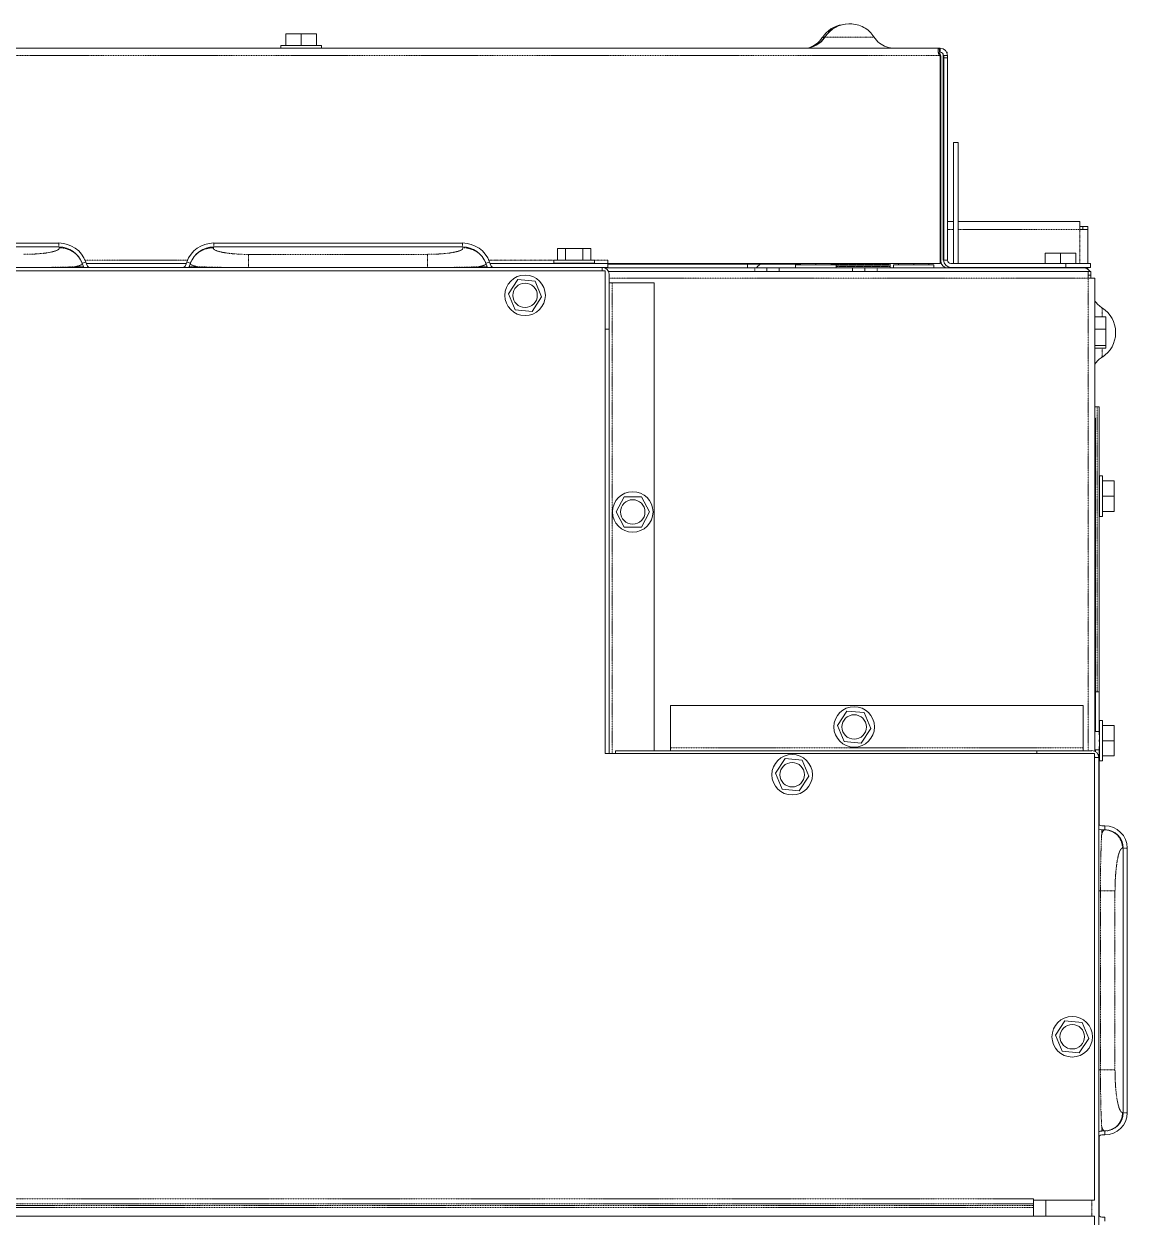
# Model space of a CAD drawing. Header units: millimetres. Extents: x 60499 to 556746, y 248297 to 497145.
# Drawn here: x 84286 to 93753, y 388758 to 399004 of the extents above; entities that cross this region are included whole.
import ezdxf

# ---------------------------------------------------------------- set-up
doc = ezdxf.new("R2010")
doc.units = ezdxf.units.MM
doc.linetypes.add('PHANTOM', pattern=[20, 10, -2, 2, -2, 2, -2])

msp = doc.modelspace()

# ---------------------------------------------------------------- linework, layer by layer
at = {"color": 7, "lineweight": 13, "ltscale": 2.94362e-05}
for p, q in [((91366, 399004), (91365, 399004)), ((91367, 399004), (91366, 399004))]:
    msp.add_line(p, q, dxfattribs=at)
at = {"color": 7, "lineweight": 13, "ltscale": 0.000266248}
for p, q in [((91376, 399004), (91367, 399004)), ((93653, 396349), (93653, 396358))]:
    msp.add_line(p, q, dxfattribs=at)
at = {"color": 7, "lineweight": 13, "ltscale": 4.51162e-05}
msp.add_line((91375, 399004), (91374, 399004), dxfattribs=at)
at = {"color": 7, "lineweight": 13, "ltscale": 4.51763e-05}
msp.add_line((91376, 399004), (91375, 399004), dxfattribs=at)
at = {"color": 7, "lineweight": 13, "ltscale": 0.0039}
for p, q in [((86534, 398919), (86665, 398919)), ((86665, 398919), (86796, 398919)), ((93051, 397036), (93182, 397036)), ((93182, 397036), (93313, 397036)), ((93643, 395080), (93643, 394949)), ((93643, 394949), (93643, 394818)), ((93643, 392980), (93643, 392849)), ((93643, 392849), (93643, 392718))]:
    msp.add_line(p, q, dxfattribs=at)
at = {"color": 7, "lineweight": 13, "ltscale": 0.003}
for p, q in [((86534, 398818), (86534, 398919)), ((86665, 398818), (86665, 398919)), ((86796, 398818), (86796, 398919)), ((88866, 396974), (88866, 397075)), ((88935, 396974), (88935, 397075)), ((89083, 396974), (89083, 397075)), ((89151, 396974), (89151, 397075)), ((93543, 395080), (93643, 395080)), ((93543, 394949), (93643, 394949)), ((93543, 394818), (93643, 394818)), ((93543, 392980), (93643, 392980)), ((93543, 392849), (93643, 392849)), ((93543, 392718), (93643, 392718))]:
    msp.add_line(p, q, dxfattribs=at)
at = {"color": 7, "linetype": 'PHANTOM', "lineweight": 13, "ltscale": 0.000579534}
msp.add_line((91137, 398887), (91157, 398887), dxfattribs=at)
at = {"color": 7, "linetype": 'PHANTOM', "lineweight": 13, "ltscale": 2.96765e-05}
for p, q in [((91160, 398891), (91159, 398891)), ((91161, 398891), (91160, 398891))]:
    msp.add_line(p, q, dxfattribs=at)
at = {"color": 7, "linetype": 'PHANTOM', "lineweight": 13, "ltscale": 0.012484}
msp.add_line((91581, 398891), (91161, 398891), dxfattribs=at)
at = {"color": 7, "lineweight": 13, "ltscale": 0.03937}
for p, q in [((92144, 398794), (74757, 398794)), ((92149, 398726), (92149, 396946)), ((92154, 398727), (92154, 396971)), ((92175, 398745), (92175, 396976)), ((92179, 398713), (92179, 396976)), ((92212, 396976), (92212, 398713)), ((92262, 397984), (92262, 396946)), ((92302, 396946), (92302, 397984)), ((92302, 397307), (93347, 397307)), ((84587, 397122), (82451, 397122)), ((84587, 397122), (82451, 397122)), ((88051, 397122), (85915, 397122)), ((88051, 397122), (85915, 397122)), ((84587, 397089), (82451, 397089)), ((88051, 397089), (85915, 397089)), ((70318, 396913), (89249, 396913)), ((85679, 396946), (84823, 396946)), ((84852, 396913), (85650, 396913)), ((89296, 396946), (88287, 396946)), ((88317, 396913), (89296, 396913)), ((89296, 396946), (92149, 396946)), ((89296, 396942), (90951, 396942)), ((92241, 396946), (93228, 396946)), ((92241, 396913), (93228, 396913)), ((70263, 396883), (89275, 396883)), ((90558, 396909), (89274, 396909)), ((90495, 396909), (89274, 396909)), ((89275, 396883), (89275, 392738)), ((89302, 396879), (93418, 396879)), ((93380, 396909), (91607, 396909)), ((93008, 396909), (92302, 396909)), ((93477, 396821), (93477, 392758)), ((89694, 396779), (89694, 392763)), ((89308, 392738), (89308, 396382)), ((93514, 395717), (93514, 393269)), ((93481, 395619), (93481, 392928)), ((89835, 393150), (93377, 393150)), ((89275, 392738), (93474, 392738)), ((92979, 392763), (89363, 392763)), ((93474, 392738), (93474, 388904)), ((93510, 381471), (93510, 392705)), ((93720, 391927), (93720, 389655)), ((93753, 391927), (93753, 389655)), ((93514, 389453), (93514, 388770)), ((70263, 388767), (93474, 388767)), ((93474, 388767), (93474, 380792))]:
    msp.add_line(p, q, dxfattribs=at)
at = {"color": 7, "lineweight": 13, "ltscale": 0.01035}
for p, q in [((86839, 398818), (86491, 398818)), ((90909, 396935), (91256, 396935)), ((91748, 396935), (92096, 396935)), ((93543, 395123), (93543, 394775)), ((93543, 393023), (93543, 392675))]:
    msp.add_line(p, q, dxfattribs=at)
at = {"color": 7, "lineweight": 13, "ltscale": 0.000712958}
for p, q in [((86491, 398794), (86491, 398818)), ((86839, 398794), (86839, 398818))]:
    msp.add_line(p, q, dxfattribs=at)
at = {"color": 7, "lineweight": 13, "ltscale": 1.11738e-05}
msp.add_line((91757, 398794), (91757, 398794), dxfattribs=at)
at = {"color": 7, "lineweight": 13, "ltscale": 0.000990019}
for p, q in [((92144, 398761), (92144, 398794)), ((92149, 398761), (92149, 398794)), ((92179, 398731), (92212, 398731)), ((92179, 398713), (92212, 398713)), ((89296, 396913), (89296, 396946)), ((90495, 396909), (90495, 396942)), ((92179, 396976), (92212, 396976)), ((93228, 396913), (93228, 396946)), ((93438, 396913), (93438, 396946)), ((93514, 393269), (93481, 393269))]:
    msp.add_line(p, q, dxfattribs=at)
at = {"color": 7, "lineweight": 13, "ltscale": 0.000153429}
for p, q in [((92149, 398794), (92144, 398794)), ((92149, 398761), (92144, 398761))]:
    msp.add_line(p, q, dxfattribs=at)
at = {"color": 7, "lineweight": 13, "ltscale": 0.00012219}
msp.add_line((92205, 398761), (92209, 398761), dxfattribs=at)
at = {"color": 7, "lineweight": 13, "ltscale": 0.000285351}
msp.add_line((92209, 398761), (92209, 398751), dxfattribs=at)
at = {"color": 7, "linetype": 'PHANTOM', "lineweight": 13, "ltscale": 0.03937}
for p, q in [((92144, 398731), (74757, 398731)), ((92302, 397237), (93347, 397237)), ((87751, 397025), (86215, 397025)), ((85690, 396976), (84811, 396976)), ((89308, 396821), (93418, 396821)), ((93418, 396821), (93418, 392763)), ((89333, 392738), (89333, 396779)), ((93497, 395717), (93497, 393269)), ((93377, 392789), (89835, 392789)), ((93524, 390023), (93524, 391559)), ((93649, 390023), (93649, 391559)), ((70788, 388915), (92949, 388915)), ((70788, 388873), (92949, 388873)), ((92949, 388858), (70788, 388858)), ((92949, 388840), (70788, 388840))]:
    msp.add_line(p, q, dxfattribs=at)
at = {"color": 7, "lineweight": 13, "ltscale": 0.00039805}
msp.add_line((92175, 398745), (92175, 398731), dxfattribs=at)
at = {"color": 7, "lineweight": 13, "ltscale": 9.61184e-05}
msp.add_line((92175, 398731), (92179, 398731), dxfattribs=at)
at = {"color": 7, "lineweight": 13, "ltscale": 9.57579e-05}
msp.add_line((92179, 398731), (92175, 398731), dxfattribs=at)
at = {"color": 7, "lineweight": 13, "ltscale": 0.0012}
msp.add_line((92302, 397984), (92262, 397984), dxfattribs=at)
at = {"color": 7, "lineweight": 13, "ltscale": 0.000129339}
msp.add_line((92149, 397307), (92154, 397307), dxfattribs=at)
at = {"color": 7, "linetype": 'PHANTOM', "lineweight": 13, "ltscale": 0.000129279}
msp.add_line((92149, 397237), (92154, 397237), dxfattribs=at)
at = {"color": 7, "lineweight": 13, "ltscale": 0.00149}
msp.add_line((92212, 397307), (92262, 397307), dxfattribs=at)
at = {"color": 7, "linetype": 'PHANTOM', "lineweight": 13, "ltscale": 0.00149}
msp.add_line((92212, 397237), (92262, 397237), dxfattribs=at)
at = {"color": 7, "lineweight": 13, "ltscale": 0.002075}
for p, q in [((93347, 397237), (93347, 397307)), ((93417, 397237), (93347, 397237))]:
    msp.add_line(p, q, dxfattribs=at)
at = {"color": 7, "lineweight": 13, "ltscale": 0.000774954}
for p, q in [((93347, 397263), (93373, 397263)), ((88835, 396948), (88835, 396974)), ((89182, 396948), (89182, 396974)), ((90909, 396909), (90909, 396935)), ((91256, 396909), (91256, 396935)), ((91748, 396909), (91748, 396935)), ((92096, 396909), (92096, 396935)), ((93514, 393023), (93540, 393023))]:
    msp.add_line(p, q, dxfattribs=at)
at = {"color": 7, "linetype": 'PHANTOM', "lineweight": 13, "ltscale": 0.008661}
msp.add_line((93347, 397237), (93347, 396946), dxfattribs=at)
at = {"color": 7, "lineweight": 13, "ltscale": 0.0013}
msp.add_line((93417, 397263), (93373, 397263), dxfattribs=at)
at = {"color": 7, "lineweight": 13, "ltscale": 0.000775074}
for p, q in [((93373, 397263), (93373, 397237)), ((93417, 397263), (93417, 397237))]:
    msp.add_line(p, q, dxfattribs=at)
at = {"color": 7, "lineweight": 13, "ltscale": 0.008661}
msp.add_line((93417, 397237), (93417, 396946), dxfattribs=at)
at = {"color": 7, "linetype": 'PHANTOM', "lineweight": 13, "ltscale": 0.000984733}
for p, q in [((84587, 397089), (84587, 397122)), ((85915, 397089), (85915, 397122)), ((88051, 397089), (88051, 397122))]:
    msp.add_line(p, q, dxfattribs=at)
at = {"color": 7, "linetype": 'PHANTOM', "lineweight": 13, "ltscale": 0.000241257}
for p, q in [((84587, 397089), (84589, 397082)), ((85912, 397082), (85915, 397089)), ((88051, 397089), (88054, 397082))]:
    msp.add_line(p, q, dxfattribs=at)
at = {"color": 7, "linetype": 'PHANTOM', "lineweight": 13, "ltscale": 0.003324}
for p, q in [((86215, 397025), (86215, 396913)), ((87751, 397025), (87751, 396913))]:
    msp.add_line(p, q, dxfattribs=at)
at = {"color": 7, "lineweight": 13, "ltscale": 0.002047}
msp.add_line((88866, 397075), (88935, 397075), dxfattribs=at)
at = {"color": 7, "lineweight": 13, "ltscale": 0.004405}
for p, q in [((88935, 397075), (89083, 397075)), ((88526, 396810), (88445, 396686)), ((88673, 396796), (88526, 396810)), ((88729, 396659), (88673, 396796)), ((88445, 396686), (88501, 396549)), ((88648, 396535), (88729, 396659)), ((88501, 396549), (88648, 396535)), ((89437, 394944), (89368, 394813)), ((89585, 394944), (89437, 394944)), ((89654, 394813), (89585, 394944)), ((89368, 394813), (89437, 394682)), ((89585, 394682), (89654, 394813)), ((89437, 394682), (89585, 394682)), ((91349, 393104), (91268, 392980)), ((91497, 393090), (91349, 393104)), ((91553, 392953), (91497, 393090)), ((91268, 392980), (91325, 392843)), ((91472, 392829), (91553, 392953)), ((91325, 392843), (91472, 392829)), ((90818, 392695), (90737, 392571)), ((90965, 392681), (90818, 392695)), ((91021, 392544), (90965, 392681)), ((90737, 392571), (90793, 392434)), ((90940, 392420), (91021, 392544)), ((90793, 392434), (90940, 392420)), ((93220, 390444), (93140, 390320)), ((93368, 390430), (93220, 390444)), ((93424, 390293), (93368, 390430)), ((93140, 390320), (93196, 390183)), ((93343, 390169), (93424, 390293)), ((93196, 390183), (93343, 390169))]:
    msp.add_line(p, q, dxfattribs=at)
at = {"color": 7, "lineweight": 13, "ltscale": 0.002048}
msp.add_line((89083, 397075), (89151, 397075), dxfattribs=at)
at = {"color": 7, "lineweight": 13, "ltscale": 0.00266}
for p, q in [((93051, 396946), (93051, 397036)), ((93182, 396946), (93182, 397036)), ((93313, 396946), (93313, 397036))]:
    msp.add_line(p, q, dxfattribs=at)
at = {"color": 7, "linetype": 'PHANTOM', "lineweight": 13, "ltscale": 0.002211}
for p, q in [((84723, 396918), (84797, 396918)), ((85705, 396918), (85779, 396918)), ((88187, 396918), (88261, 396918))]:
    msp.add_line(p, q, dxfattribs=at)
at = {"color": 7, "lineweight": 13, "ltscale": 0.000999958}
for p, q in [((84786, 396948), (84818, 396959)), ((85716, 396948), (85684, 396959)), ((88251, 396948), (88282, 396959))]:
    msp.add_line(p, q, dxfattribs=at)
at = {"color": 7, "lineweight": 13, "ltscale": 0.000946899}
for p, q in [((84786, 396948), (84797, 396918)), ((85705, 396918), (85716, 396948))]:
    msp.add_line(p, q, dxfattribs=at)
at = {"color": 7, "lineweight": 13, "ltscale": 0.000946786}
for p, q in [((84818, 396959), (84829, 396930)), ((85673, 396930), (85684, 396959))]:
    msp.add_line(p, q, dxfattribs=at)
at = {"color": 7, "lineweight": 13, "ltscale": 0.000946919}
msp.add_line((88251, 396948), (88261, 396918), dxfattribs=at)
at = {"color": 7, "linetype": 'PHANTOM', "lineweight": 13, "ltscale": 0.017569}
msp.add_line((88866, 396976), (88276, 396976), dxfattribs=at)
at = {"color": 7, "lineweight": 13, "ltscale": 0.000946807}
msp.add_line((88282, 396959), (88293, 396930), dxfattribs=at)
at = {"color": 7, "lineweight": 13, "ltscale": 0.005175}
for p in [(88835, 396974), (89182, 396974)]:
    msp.add_line(p, (89009, 396974), dxfattribs=at)
at = {"color": 7, "lineweight": 13, "ltscale": 0.001516}
for p, q in [((88886, 396948), (88835, 396948)), ((88886, 396946), (88835, 396946)), ((89182, 396948), (89132, 396948)), ((89182, 396946), (89132, 396946)), ((90960, 396909), (90909, 396909)), ((91256, 396909), (91205, 396909)), ((91799, 396909), (91748, 396909)), ((92096, 396909), (92045, 396909)), ((93059, 396909), (93008, 396909)), ((93356, 396909), (93305, 396909)), ((93517, 395072), (93517, 395123)), ((93517, 394775), (93517, 394826)), ((93512, 392972), (93512, 393023)), ((93514, 392972), (93514, 393023)), ((93517, 392972), (93517, 393023)), ((93512, 392675), (93512, 392726)), ((93514, 392675), (93514, 392726)), ((93517, 392675), (93517, 392726))]:
    msp.add_line(p, q, dxfattribs=at)
at = {"color": 7, "lineweight": 13, "ltscale": 6.25971e-05}
for p, q in [((88835, 396948), (88835, 396946)), ((88886, 396948), (88886, 396946)), ((88959, 396948), (88959, 396946)), ((89000, 396948), (89000, 396946)), ((89009, 396948), (89009, 396946)), ((89017, 396948), (89017, 396946)), ((89059, 396948), (89059, 396946)), ((89132, 396948), (89132, 396946)), ((89182, 396948), (89182, 396946))]:
    msp.add_line(p, q, dxfattribs=at)
at = {"color": 7, "lineweight": 13, "ltscale": 0.003659}
for p, q in [((89009, 396948), (88886, 396948)), ((89132, 396948), (89009, 396948)), ((91082, 396909), (90960, 396909)), ((91205, 396909), (91082, 396909)), ((91922, 396909), (91799, 396909)), ((92045, 396909), (91922, 396909)), ((93182, 396909), (93059, 396909)), ((93305, 396909), (93182, 396909)), ((93517, 394949), (93517, 395072)), ((93517, 394826), (93517, 394949)), ((93517, 392849), (93517, 392972)), ((93517, 392726), (93517, 392849))]:
    msp.add_line(p, q, dxfattribs=at)
at = {"color": 7, "lineweight": 13, "ltscale": 0.002173}
for p, q in [((88959, 396946), (88886, 396946)), ((89132, 396946), (89059, 396946)), ((93514, 392899), (93514, 392972)), ((93514, 392726), (93514, 392799))]:
    msp.add_line(p, q, dxfattribs=at)
at = {"color": 7, "lineweight": 13, "ltscale": 0.000247144}
for p, q in [((89009, 396946), (89000, 396946)), ((93514, 392849), (93514, 392857)), ((93514, 392841), (93514, 392849))]:
    msp.add_line(p, q, dxfattribs=at)
at = {"color": 7, "lineweight": 13, "ltscale": 0.000247264}
msp.add_line((89017, 396946), (89009, 396946), dxfattribs=at)
at = {"color": 7, "linetype": 'PHANTOM', "lineweight": 13, "ltscale": 0.004315}
msp.add_line((89296, 396976), (89151, 396976), dxfattribs=at)
at = {"color": 7, "lineweight": 13, "ltscale": 0.000908559}
msp.add_line((89249, 396883), (89249, 396913), dxfattribs=at)
at = {"color": 7, "lineweight": 13, "ltscale": 0.000168808}
msp.add_line((89274, 396913), (89274, 396907), dxfattribs=at)
at = {"color": 7, "lineweight": 13, "ltscale": 0.000340019}
for p, q in [((90951, 396935), (90951, 396946)), ((91082, 396935), (91082, 396946)), ((91213, 396935), (91213, 396946))]:
    msp.add_line(p, q, dxfattribs=at)
at = {"color": 7, "lineweight": 13, "ltscale": 0.015123}
msp.add_line((91213, 396942), (91721, 396942), dxfattribs=at)
at = {"color": 7, "linetype": 'PHANTOM', "lineweight": 13, "ltscale": 0.013848}
for p, q in [((91256, 396933), (91721, 396933)), ((91721, 396921), (91256, 396921))]:
    msp.add_line(p, q, dxfattribs=at)
at = {"color": 7, "lineweight": 13, "ltscale": 0.000124593}
for p, q in [((91721, 396946), (91721, 396942)), ((93413, 396913), (93413, 396909))]:
    msp.add_line(p, q, dxfattribs=at)
at = {"color": 7, "lineweight": 13, "ltscale": 0.000256276}
msp.add_line((91721, 396933), (91721, 396942), dxfattribs=at)
at = {"color": 7, "lineweight": 13, "ltscale": 0.00035708}
msp.add_line((91721, 396921), (91721, 396933), dxfattribs=at)
at = {"color": 7, "lineweight": 13, "ltscale": 0.000376664}
msp.add_line((91721, 396921), (91721, 396909), dxfattribs=at)
at = {"color": 7, "lineweight": 13, "ltscale": 0.000339658}
for p, q in [((91791, 396935), (91791, 396946)), ((91922, 396935), (91922, 396946)), ((92053, 396935), (92053, 396946))]:
    msp.add_line(p, q, dxfattribs=at)
at = {"color": 7, "lineweight": 13, "ltscale": 8.96904e-05}
msp.add_line((92175, 396976), (92178, 396976), dxfattribs=at)
at = {"color": 7, "lineweight": 13, "ltscale": 6.36784e-06}
msp.add_line((92178, 396976), (92179, 396976), dxfattribs=at)
at = {"color": 7, "lineweight": 13, "ltscale": 0.000124954}
for p, q in [((92262, 396913), (92262, 396909)), ((92302, 396909), (92302, 396913)), ((93008, 396909), (93008, 396913)), ((93356, 396909), (93356, 396913))]:
    msp.add_line(p, q, dxfattribs=at)
at = {"color": 7, "lineweight": 13, "ltscale": 0.006249}
for p, q in [((93438, 396946), (93228, 396946)), ((93438, 396913), (93228, 396913))]:
    msp.add_line(p, q, dxfattribs=at)
at = {"color": 7, "lineweight": 13, "ltscale": 0.000471821}
msp.add_line((93417, 396913), (93417, 396897), dxfattribs=at)
at = {"color": 7, "lineweight": 13, "ltscale": 0.01405}
for p, q in [((89308, 396382), (89308, 396854)), ((92979, 392763), (93451, 392763))]:
    msp.add_line(p, q, dxfattribs=at)
at = {"color": 7, "lineweight": 13, "ltscale": 0.003125}
for p, q in [((90558, 396909), (90663, 396909)), ((90768, 396909), (90663, 396909)), ((91502, 396909), (91397, 396909)), ((91502, 396909), (91607, 396909))]:
    msp.add_line(p, q, dxfattribs=at)
at = {"color": 7, "linetype": 'PHANTOM', "lineweight": 13, "ltscale": 0.000875037}
for p, q in [((90558, 396879), (90558, 396909)), ((91607, 396879), (91607, 396909))]:
    msp.add_line(p, q, dxfattribs=at)
at = {"color": 7, "lineweight": 13, "ltscale": 0.0083}
msp.add_line((90630, 396909), (90909, 396909), dxfattribs=at)
at = {"color": 7, "lineweight": 13, "ltscale": 0.000875037}
for p, q in [((90663, 396909), (90663, 396879)), ((90768, 396909), (90768, 396879)), ((91397, 396909), (91397, 396879)), ((91502, 396909), (91502, 396879))]:
    msp.add_line(p, q, dxfattribs=at)
at = {"color": 7, "lineweight": 13, "ltscale": 0.01875}
msp.add_line((91397, 396909), (90768, 396909), dxfattribs=at)
at = {"color": 7, "lineweight": 13, "ltscale": 0.00136}
msp.add_line((92262, 396909), (92216, 396909), dxfattribs=at)
at = {"color": 7, "lineweight": 13, "ltscale": 0.00171}
msp.add_line((93413, 396909), (93356, 396909), dxfattribs=at)
at = {"color": 7, "lineweight": 13, "ltscale": 0.00175}
for p, q in [((93418, 396879), (93418, 396821)), ((93418, 396821), (93477, 396821))]:
    msp.add_line(p, q, dxfattribs=at)
at = {"color": 7, "lineweight": 13, "ltscale": 0.000750084}
for p, q in [((93418, 396879), (93443, 396879)), ((93418, 396846), (93443, 396846))]:
    msp.add_line(p, q, dxfattribs=at)
at = {"color": 7, "lineweight": 13, "ltscale": 0.000999991}
for p, q in [((93443, 396879), (93443, 396846)), ((93561, 392084), (93561, 392118)), ((93561, 389498), (93561, 389465)), ((93561, 388725), (93561, 388758))]:
    msp.add_line(p, q, dxfattribs=at)
at = {"color": 7, "lineweight": 13, "ltscale": 0.000749963}
for p, q in [((93443, 396821), (93443, 396846)), ((89835, 392763), (89835, 392789)), ((93377, 392763), (93377, 392789))]:
    msp.add_line(p, q, dxfattribs=at)
at = {"color": 7, "lineweight": 13, "ltscale": 0.000750024}
msp.add_line((89308, 396779), (89333, 396779), dxfattribs=at)
at = {"color": 7, "lineweight": 13, "ltscale": 0.01075}
for p, q in [((89333, 396779), (89694, 396779)), ((89835, 392789), (89835, 393150)), ((93377, 393150), (93377, 392789))]:
    msp.add_line(p, q, dxfattribs=at)
at = {"color": 7, "linetype": 'PHANTOM', "lineweight": 13, "ltscale": 0.002219}
for p, q in [((93540, 396564), (93540, 396489)), ((93540, 396218), (93540, 396144))]:
    msp.add_line(p, q, dxfattribs=at)
at = {"color": 7, "lineweight": 13, "ltscale": 0.002781}
for p, q in [((93477, 396489), (93570, 396489)), ((93477, 396382), (93570, 396382)), ((93477, 396242), (93570, 396242)), ((93477, 396218), (93570, 396218))]:
    msp.add_line(p, q, dxfattribs=at)
at = {"color": 7, "lineweight": 13, "ltscale": 0.003181}
msp.add_line((93570, 396489), (93570, 396382), dxfattribs=at)
at = {"color": 7, "lineweight": 13, "ltscale": 0.000975001}
msp.add_line((89308, 396382), (89275, 396382), dxfattribs=at)
at = {"color": 7, "lineweight": 13, "ltscale": 0.004176}
msp.add_line((93570, 396382), (93570, 396242), dxfattribs=at)
at = {"color": 7, "lineweight": 13, "ltscale": 0.000701544}
msp.add_line((93570, 396242), (93570, 396218), dxfattribs=at)
at = {"color": 7, "lineweight": 13, "ltscale": 0.000609751}
msp.add_line((93477, 395717), (93497, 395717), dxfattribs=at)
at = {"color": 7, "lineweight": 13, "ltscale": 0.000516997}
msp.add_line((93497, 395717), (93514, 395717), dxfattribs=at)
at = {"color": 7, "lineweight": 13, "ltscale": 0.000133965}
msp.add_line((93477, 395619), (93481, 395619), dxfattribs=at)
at = {"color": 7, "lineweight": 13, "ltscale": 6.24769e-05}
for p, q in [((93517, 395123), (93514, 395123)), ((93517, 395072), (93514, 395072)), ((93517, 394999), (93514, 394999)), ((93517, 394957), (93514, 394957)), ((93517, 394949), (93514, 394949)), ((93517, 394940), (93514, 394940)), ((93517, 394899), (93514, 394899)), ((93517, 394826), (93514, 394826)), ((93517, 394775), (93514, 394775)), ((93514, 393023), (93512, 393023)), ((93517, 393023), (93514, 393023)), ((93514, 392972), (93512, 392972)), ((93517, 392972), (93514, 392972)), ((93517, 392899), (93514, 392899)), ((93517, 392857), (93514, 392857)), ((93517, 392849), (93514, 392849)), ((93517, 392841), (93514, 392841)), ((93514, 392726), (93512, 392726)), ((93517, 392799), (93514, 392799)), ((93517, 392726), (93514, 392726)), ((93514, 392675), (93512, 392675)), ((93517, 392675), (93514, 392675))]:
    msp.add_line(p, q, dxfattribs=at)
at = {"color": 7, "lineweight": 13, "ltscale": 0.000775014}
for p, q in [((93517, 395123), (93543, 395123)), ((93517, 394775), (93543, 394775)), ((93517, 393023), (93543, 393023)), ((93517, 392675), (93543, 392675))]:
    msp.add_line(p, q, dxfattribs=at)
at = {"color": 7, "lineweight": 13, "ltscale": 0.010138}
msp.add_line((93481, 393269), (93481, 392928), dxfattribs=at)
at = {"color": 7, "lineweight": 13, "ltscale": 2.70333e-06}
msp.add_line((93481, 393269), (93481, 393269), dxfattribs=at)
at = {"color": 7, "lineweight": 13, "ltscale": 0.007325}
for p, q in [((93514, 393269), (93514, 393023)), ((93514, 392675), (93514, 392429))]:
    msp.add_line(p, q, dxfattribs=at)
at = {"color": 7, "lineweight": 13, "ltscale": 1.08133e-06}
msp.add_line((93514, 393023), (93514, 393023), dxfattribs=at)
at = {"color": 7, "lineweight": 13, "ltscale": 1.92237e-06}
msp.add_line((93540, 393023), (93540, 393023), dxfattribs=at)
at = {"color": 7, "lineweight": 13, "ltscale": 0.001127}
for p, q in [((93514, 392928), (93477, 392928)), ((93514, 392770), (93477, 392770))]:
    msp.add_line(p, q, dxfattribs=at)
at = {"color": 7, "lineweight": 13, "ltscale": 0.000931026}
msp.add_line((93512, 392929), (93481, 392929), dxfattribs=at)
at = {"color": 7, "lineweight": 13, "ltscale": 0.001299}
msp.add_line((93512, 392928), (93512, 392972), dxfattribs=at)
at = {"color": 7, "lineweight": 13, "ltscale": 0.000758614}
for p, q in [((89363, 392763), (89363, 392738)), ((92979, 392738), (92979, 392763))]:
    msp.add_line(p, q, dxfattribs=at)
at = {"color": 7, "lineweight": 13, "ltscale": 0.000173253}
msp.add_line((92979, 392763), (92979, 392758), dxfattribs=at)
at = {"color": 7, "lineweight": 13, "ltscale": 0.000429048}
msp.add_line((93481, 392770), (93481, 392755), dxfattribs=at)
at = {"color": 7, "lineweight": 13, "ltscale": 0.000427006}
msp.add_line((93481, 392770), (93481, 392755), dxfattribs=at)
at = {"color": 7, "lineweight": 13, "ltscale": 0.000168868}
msp.add_line((93510, 392730), (93504, 392730), dxfattribs=at)
at = {"color": 7, "lineweight": 13, "ltscale": 0.000736026}
msp.add_line((93510, 392730), (93510, 392705), dxfattribs=at)
at = {"color": 7, "lineweight": 13, "ltscale": 0.001295}
msp.add_line((93512, 392726), (93512, 392770), dxfattribs=at)
at = {"color": 7, "lineweight": 13, "ltscale": 0.001075}
msp.add_line((93474, 392705), (93510, 392705), dxfattribs=at)
at = {"color": 7, "lineweight": 13, "ltscale": 0.000126996}
msp.add_line((93514, 392429), (93510, 392429), dxfattribs=at)
at = {"color": 7, "lineweight": 13, "ltscale": 0.008943}
msp.add_line((93514, 392429), (93514, 392129), dxfattribs=at)
at = {"color": 7, "lineweight": 13, "ltscale": 0.000752847}
for p, q in [((93561, 392118), (93535, 392118)), ((93561, 392084), (93535, 392084)), ((93561, 389498), (93535, 389498)), ((93561, 389465), (93535, 389465)), ((93561, 388758), (93535, 388758))]:
    msp.add_line(p, q, dxfattribs=at)
at = {"color": 7, "linetype": 'PHANTOM', "lineweight": 13, "ltscale": 0.00112}
for p, q in [((93535, 392046), (93535, 392084)), ((93535, 389536), (93535, 389498))]:
    msp.add_line(p, q, dxfattribs=at)
at = {"color": 7, "linetype": 'PHANTOM', "lineweight": 13, "ltscale": 0.00017842}
for p, q in [((93714, 391927), (93720, 391927)), ((93720, 389655), (93714, 389655))]:
    msp.add_line(p, q, dxfattribs=at)
at = {"color": 7, "linetype": 'PHANTOM', "lineweight": 13, "ltscale": 0.000984793}
for p, q in [((93720, 391927), (93753, 391927)), ((93720, 389655), (93753, 389655))]:
    msp.add_line(p, q, dxfattribs=at)
at = {"color": 7, "linetype": 'PHANTOM', "lineweight": 13, "ltscale": 0.000419557}
for p, q in [((93524, 391559), (93510, 391559)), ((93524, 390023), (93510, 390023))]:
    msp.add_line(p, q, dxfattribs=at)
at = {"color": 7, "linetype": 'PHANTOM', "lineweight": 13, "ltscale": 0.003721}
for p, q in [((93649, 391559), (93524, 391559)), ((93649, 390023), (93524, 390023))]:
    msp.add_line(p, q, dxfattribs=at)
at = {"color": 7, "lineweight": 13, "ltscale": 0.000310703}
msp.add_line((92949, 388915), (92949, 388904), dxfattribs=at)
at = {"color": 7, "lineweight": 13, "ltscale": 0.001237}
msp.add_line((92949, 388873), (92949, 388915), dxfattribs=at)
at = {"color": 7, "lineweight": 13, "ltscale": 0.015625}
msp.add_line((93474, 388904), (92949, 388904), dxfattribs=at)
at = {"color": 7, "lineweight": 13, "ltscale": 0.000460647}
msp.add_line((92949, 388873), (92949, 388858), dxfattribs=at)
at = {"color": 7, "lineweight": 13, "ltscale": 0.000530333}
msp.add_line((92949, 388858), (92949, 388840), dxfattribs=at)
at = {"color": 7, "lineweight": 13, "ltscale": 0.002168}
msp.add_line((92949, 388767), (92949, 388840), dxfattribs=at)
at = {"color": 7, "lineweight": 13, "ltscale": 0.004086}
msp.add_line((93057, 388767), (93057, 388904), dxfattribs=at)
at = {"color": 7, "linetype": 'PHANTOM', "lineweight": 13, "ltscale": 0.004086}
msp.add_line((93451, 388767), (93451, 388904), dxfattribs=at)
at = {"color": 7, "lineweight": 13, "ltscale": 0.03937}
for points in [[(92144, 398794), (92137, 398792), (92133, 398787), (92132, 398782), (92131, 398776)], [(92131, 398776), (92132, 398763), (92136, 398750), (92139, 398740), (92144, 398731)], [(92144, 398761), (92136, 398759), (92133, 398758)]]:
    msp.add_lwpolyline(points, dxfattribs=at)
at = {"color": 7, "linetype": 'PHANTOM', "lineweight": 13, "ltscale": 0.03937}
for points in [[(84589, 397082), (84590, 397076), (84588, 397072), (84585, 397068), (84572, 397060), (84553, 397053), (84535, 397048), (84514, 397043), (84481, 397037), (84443, 397032), (84369, 397027), (84286, 397025)], [(86215, 397025), (86168, 397025), (86122, 397027), (86081, 397030), (86043, 397034), (85991, 397042), (85967, 397048), (85946, 397054), (85934, 397058), (85924, 397063), (85917, 397068), (85913, 397073), (85912, 397077), (85912, 397082)], [(88054, 397082), (88054, 397076), (88052, 397072), (88049, 397068), (88037, 397060), (88018, 397053), (88000, 397048), (87978, 397043), (87945, 397037), (87907, 397032), (87833, 397027), (87751, 397025)], [(84723, 396918), (84620, 396915), (84491, 396913)], [(84787, 396947), (84787, 396945), (84786, 396941), (84782, 396937), (84776, 396933), (84762, 396928), (84744, 396923), (84723, 396918)], [(85779, 396918), (85753, 396924), (85734, 396930), (85721, 396936), (85716, 396941), (85715, 396943), (85715, 396947)], [(86011, 396913), (85903, 396915), (85779, 396918)], [(88187, 396918), (88084, 396915), (87955, 396913)], [(88251, 396947), (88251, 396945), (88250, 396941), (88246, 396937), (88240, 396933), (88227, 396928), (88208, 396923), (88187, 396918)], [(93535, 392046), (93531, 391971), (93528, 391867), (93525, 391745), (93524, 391559)], [(93649, 391559), (93652, 391659), (93655, 391706), (93659, 391751), (93667, 391811), (93677, 391861), (93683, 391881), (93689, 391898), (93697, 391914), (93705, 391924), (93710, 391926), (93714, 391927)], [(93524, 390023), (93524, 389961), (93527, 389760), (93529, 389670), (93532, 389594), (93535, 389536)], [(93714, 389655), (93710, 389656), (93706, 389658), (93698, 389667), (93690, 389682), (93684, 389696), (93679, 389714), (93669, 389757), (93663, 389794), (93658, 389836), (93654, 389882), (93651, 389931), (93649, 390023)]]:
    msp.add_lwpolyline(points, dxfattribs=at)
at = {"color": 7, "lineweight": 13, "ltscale": 0.03937}
for centre, radius in [((88587, 396673), 174), ((88587, 396673), 105), ((89511, 394813), 174), ((89511, 394813), 105), ((91411, 392967), 174), ((91411, 392967), 105), ((90879, 392557), 174), ((90879, 392557), 105), ((93282, 390307), 174), ((93282, 390307), 105)]:
    msp.add_circle(centre, radius, dxfattribs=at)
for centre, radius, start, end in [((91343, 398756), 243, 98.0282, 147.5411), ((91343, 398756), 243, 98.0027, 147.5411), ((91343, 398756), 243, 98.0154, 147.5411), ((91365, 398761), 243, 90, 147.5412), ((91366, 398761), 243, 90, 147.5412), ((91367, 398761), 243, 90, 147.5412), ((91376, 398761), 243, 61.2294, 90), ((91376, 398761), 243, 32.4589, 61.2294), ((90982, 399004), 210, 270, 327.5411), ((90983, 399004), 210, 270, 327.5411), ((90984, 399004), 210, 270, 327.5411), ((90960, 399000), 210, 283.7782, 327.5411), ((90960, 399000), 210, 283.7544, 327.5411), ((90960, 399000), 210, 283.7663, 327.5411), ((91758, 399004), 210, 212.4589, 250.8196), ((91758, 399004), 210, 250.8196, 270), ((92124, 398727), 29.4, 0, 69.9971), ((92149, 398731), 62.7, 0.0053, 89.9991), ((92149, 398731), 29.4, 0.0113, 89.9982), ((84852, 396938), 58.8, 200, 205.3773), ((84852, 396938), 25.2, 200, 270), ((85649, 396938), 25.2, 270, 340), ((85649, 396938), 58.8, 334.6227, 340), ((88317, 396938), 58.8, 200, 205.3773), ((88317, 396938), 25.2, 200, 270), ((89249, 396854), 58.8, 0, 90), ((90630, 396879), 63.5, 90, 151.5749), ((92216, 396971), 62.7, 180, 270), ((90630, 396879), 30.2, 90, 90.78), ((93380, 396846), 63, 32.2298, 90), ((93380, 396846), 63, 0, 4.7604), ((93653, 396741), 210, 212.7516, 237.5178), ((93653, 396741), 210, 212.7558, 237.5178), ((93653, 396741), 210, 212.7537, 237.5178), ((93410, 396358), 244, 0, 57.5178), ((93410, 396349), 244, 302.4822, 0), ((93653, 395967), 210, 122.4822, 147.2484), ((93451, 392705), 58.8, 0, 90), ((93451, 392705), 25.2, 0, 25.8416), ((93535, 392143), 25.2, 180, 270), ((93535, 392143), 58.8, 244.6234, 270), ((93535, 389439), 58.8, 90, 115.3766), ((93535, 389439), 25.2, 90, 180), ((93535, 388784), 25.2, 180, 270)]:
    msp.add_arc(centre, radius, start, end, dxfattribs=at)
for centre, major_axis, ratio, start_param, end_param in [((92184, 398766), (0, 52.5), 1, 2.286689, 2.4257), ((92179, 398766), (0, -52.5), 0.00017, 5.428282, 6.186745), ((92212, 398766), (0, -52.5), 0.00017, 5.428282, 6.186745), ((84589, 396876), (84, -232), 0.987484, 1.571236, 2.798477), ((85913, 396876), (-84, -232), 0.987484, 3.484708, 4.711949), ((85913, 396876), (-84, -232), 0.987484, 3.484708, 4.711949), ((88053, 396876), (84, -232), 0.987484, 1.571222, 2.798464), ((84589, 396876), (73, -201), 0.982853, 1.571326, 2.79856), ((85913, 396876), (-73, -201), 0.982853, 3.484625, 4.71186), ((88053, 396876), (73, -201), 0.982853, 1.571326, 2.79856), ((89296, 396976), (0, 29.4), 0.00017, 1.570796, 3.141593), ((92241, 396976), (0, -62.7), 1, 4.712389, 6.283185), ((92241, 396976), (0, -29.4), 1, 4.712389, 6.283185), ((93561, 391927), (193, 0), 0.990067, 6.283153, 7.853948), ((93561, 391927), (193, 0), 0.990067, 6.283153, 7.853948), ((93561, 391927), (159, 0), 0.984808, 6.283093, 7.853885), ((93561, 389655), (193, 0), 0.990067, 4.712422, 6.283217), ((93561, 389655), (159, 0), 0.984808, 4.712486, 6.283278)]:
    msp.add_ellipse(centre, major_axis=major_axis, ratio=ratio, start_param=start_param, end_param=end_param, dxfattribs=at)
at = {"color": 7, "linetype": 'PHANTOM', "lineweight": 13, "ltscale": 0.03937}
for centre, major_axis, ratio, start_param, end_param in [((84589, 396875), (-197, -72), 0.982847, 3.141592, 4.368847), ((85912, 396875), (197, -72), 0.982847, 1.914338, 3.141593), ((88054, 396875), (-197, -72), 0.982847, 3.141592, 4.368847), ((93560, 391553), (0, -531), 0.122836, 3.141565, 3.520172), ((93559, 391927), (0, -157), 0.984808, 1.570796, 3.141593), ((93559, 389655), (0, 157), 0.984808, 3.141593, 4.712389), ((93559, 390025), (0, -526), 0.123386, 5.902864, 6.283191)]:
    msp.add_ellipse(centre, major_axis=major_axis, ratio=ratio, start_param=start_param, end_param=end_param, dxfattribs=at)

doc.saveas('drawing.dxf')
